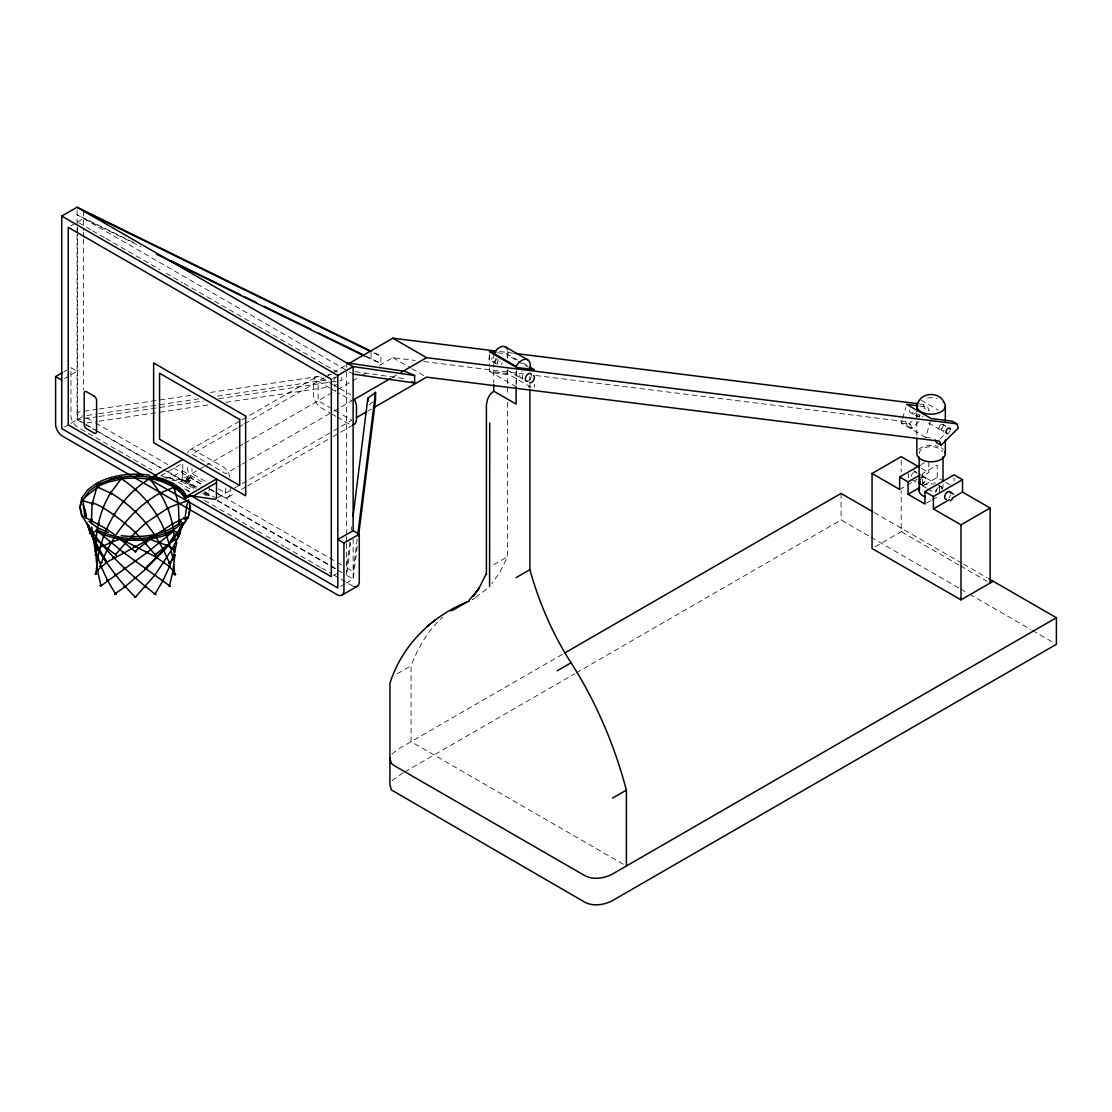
<?xml version="1.0" encoding="UTF-8"?>
<svg xmlns="http://www.w3.org/2000/svg" width="1112" height="1112" viewBox="0 0 1112 1112"><rect width="100%" height="100%" fill="white"/><g stroke="black" fill="none" stroke-linecap="round" stroke-linejoin="round"><path stroke-width="0.75" stroke-dasharray="5 3.75" d="M909.352 410.133L909.963 412.26L917.483 416.597M349.849 542.169L346.638 567.857L353.13 571.61L357.23 538.875M351.35 530.174L351.781 526.754M357.23 546.381L353.13 579.116L346.638 575.363L350.711 542.823M930.299 437.933L925.726 437.363L930.758 420.141M925.726 437.363L901.179 423.199L902.096 420.058M902.555 418.501L905.766 407.534M908.49 473.545L908.657 477.868M623.401 864.288L411.065 741.69L411.065 665.796C418.015 647.601 428.05 630.115 442.771 617.104M171.762 480.036L181.784 481.482L182.604 470.765L170.483 477.771L165.799 477.09M507.545 402.363L507.545 556.751L499.733 572.513L491.838 583.508M489.711 354.547L488.932 359.245L495.73 363.457A4.337 2.502 -60 0 0 500.039 361.414M921.334 478.41L922.71 477.104A4.392 2.836 -53 0 1 925.045 477.354L925.615 477.993A4.031 3.044 -35.7 0 1 925.712 480.69L921.473 484.846M392.022 754.075L397.262 749.655L562.922 654.023M392.022 780.638L403.281 772.743M937.805 487.918L935.706 490.545A4.031 3.044 -35.7 0 0 935.484 492.421M918.859 421.476L911.951 428.412L907.35 425.743L911.965 421.128M916.566 416.513L918.873 414.206M939.932 439.115L944.547 434.5M486.597 589.193L472.169 599.771M938.667 487.278L939.571 486.834A4.392 2.182 -66.1 0 1 941.364 486.778L941.628 487.237A4.031 1.265 -76.6 0 1 941.767 488.849M336.658 376.843L334.086 378.803L334.086 386.295L339.229 382.389M369.114 404.796L375.522 399.931M186.19 478.577L188.776 477.006L190.708 480.231L189.652 480.912L188.123 481.802L186.635 480.523L186.19 478.577L188.776 477.006M188.123 481.802L190.708 480.231M921.904 477.59L922.71 477.104A4.337 2.502 -60 0 1 925.448 478.938A4.337 2.502 -60 0 1 922.863 484.026L922.07 484.512A4.337 2.502 -60 0 1 921.292 484.749M70.862 225.805L74.81 223.526M77.437 222.011L83.567 218.466L141.071 246.642M63.968 371.769L66.748 370.157M64.524 378.525L70.098 375.314M71.488 374.508L77.076 371.283L70.932 367.738L70.932 416.194A9.758 5.629 60 0 0 77.076 426.813L152.094 470.126M64.524 426.98L70.098 423.755M70.862 423.325L82.344 416.694M189.61 450.068L240.692 420.586M242.194 419.724L315.794 377.218M237.037 428.134L191.973 454.155L225.708 473.629L240.734 464.955M238.538 427.272L243.041 424.659M244.543 423.797L324.12 377.858M325.621 376.996L331.598 373.535M333.086 372.673L345.04 365.778M160.892 475.839L182.771 463.204L182.771 478.938L197.436 487.417M332.613 378.455L335.24 376.926M203.982 466.692L181.228 479.828L166.147 477.646M205.484 465.831L237.037 447.608M238.538 446.746L243.041 444.147M244.543 443.285L336.074 390.437M337.561 389.575L351.017 381.805M352.504 380.943L359.968 376.634M361.469 375.773L368.934 371.464M379.387 365.417L392.842 357.661L415.207 360.455M187.247 477.896L188.734 479.161L190.263 478.271M186.635 480.523L188.164 479.647L189.652 480.912M242.235 464.093L332.363 412.052M333.864 411.19L351.892 400.779L337.214 392.314M392.216 377.496L396.706 374.911M217.827 497.662L233.228 488.78M234.729 487.904L240.734 484.443M242.235 483.567L332.363 431.539M333.864 430.664L351.892 420.267L340.147 413.483M368.322 410.773L371.311 409.049M228.071 497.189L235.577 492.852M241.582 489.391L246.086 486.778M247.601 485.916L331.71 437.35M333.211 436.488L339.229 433.013M340.731 432.151L354.241 424.339M333.934 575.196L336.561 573.681M340.592 586.358L344.762 583.939M346.166 583.147L353.13 579.116L353.13 539.195M493.742 564.729L507.545 556.751M397.262 673.761L411.065 665.796M921.5 464.399L924.419 462.717M404.782 771.881L574.779 673.733M576.294 672.857L841.075 519.985L869.487 536.387M899.65 489.419L917.136 479.328M918.582 478.48L928.784 472.6L928.784 461.744M937.221 477.465L937.221 465.066L922.654 473.476L922.654 485.874L937.221 477.465L944.255 481.524M926.407 503.18L930.772 500.664M932.231 499.816L936.61 497.3M874.963 546.826L904.264 529.91M472.141 599.688L474.935 598.173M97.564 409.188L77.076 412.232L82.274 415.235M99.274 408.938L193.21 394.996M210.293 392.453L321.298 375.981M328.137 374.966L331.543 374.452M87 415.471L97.3 413.942M99.01 413.692L198.534 398.916M217.41 396.122L327.22 379.817M77.076 234.854L77.076 419.738L97.564 416.694M99.274 416.444L203.454 400.973M218.828 398.694L341.801 380.443L341.801 377.441M87 422.977L97.3 421.448M99.01 421.198L210.543 404.643M225.986 402.349L328.93 387.059M901.179 423.199L910.353 424.339L911.951 428.412M499.566 351.503L513.341 353.227M919.61 403.934L923.057 404.351L927.658 407.02L929.243 411.079L924.642 408.424L923.057 404.351M497.453 352.782L507.197 354.005L517.191 359.774M919.582 406.005L927.658 407.02M423.825 361.525L523.655 373.993M535.692 375.495L905.752 421.684L910.353 424.339M489.322 368.002L489.322 371.241L507.197 373.479L531.48 387.49M493.742 372.881L507.545 374.605M355.187 371.589L404.81 378.775M373.868 353.004L380.874 356.035L380.874 363.527L364.847 356.243M374.647 352.977L380.874 356.035M133.162 242.194L77.076 214.727L346.638 370.352M365.292 355.896L380.874 363.527M921 400.111L938.278 410.092M942.601 424.172L945.019 425.562M928.325 422.866L944.31 432.095M921.528 468.402L928.784 472.6M945.659 482.33L952.678 486.389M913.425 470.654L916.33 472.336M919.151 473.948L935.428 483.359M936.916 484.207L941.642 486.945M911.576 479.536L917.192 482.789M921.931 485.527L926.268 488.029M927.714 488.863L934.942 493.047M874.171 512.535L962.075 563.284M963.562 564.145L987.275 577.837M959.017 565.063L901.193 531.675L901.193 490.767M960.49 565.911L987.178 581.326M870.974 537.263L959.197 588.192M960.698 589.054L968.177 593.377M969.664 594.239L1030.977 629.628M1032.478 630.49L1053.411 642.583M522.904 363.068L528.617 366.362M507.753 350.85A11.857 6.853 -60 0 1 507.545 355.117L516.496 360.288M517.983 361.15L528.408 367.168M507.058 370.004L522.848 379.122A4.337 2.502 -60 0 1 523.919 373.02M489.322 371.241L516.441 386.906L516.441 370.671M392.842 357.661L410.439 367.822M411.913 368.67L426.577 377.149M349.237 371.853L351.837 373.354M78.938 222.886L90.962 229.823M92.463 230.698L104.486 237.634M106.001 238.51L127.046 250.659M128.547 251.52L160.114 269.743M166.119 273.218L182.66 282.768M184.161 283.63L220.245 304.466M221.747 305.327L256.316 325.288M257.817 326.163L337.492 372.159M332.835 384.474L321.215 377.76A10.842 6.255 60 0 0 313.542 382.194L313.542 394.579A10.842 6.255 60 0 0 321.215 407.868L329.93 412.899M334.295 385.308L338.646 387.824M340.105 388.672L348.82 393.704A10.842 6.255 60 0 1 350.808 395.149M329.889 388.074L318.143 381.305L318.143 400.779L332.822 409.258M331.348 388.922L335.755 391.466M334.281 410.106L338.687 412.635M331.39 413.733L335.741 416.249M337.2 417.097L348.82 423.811A10.842 6.255 60 0 0 350.808 424.645M205.178 481.26L191.973 473.629L191.973 468.764M218.383 488.877L225.708 493.116L225.708 488.237M182.604 470.765L204.65 483.498M86.569 417.723L94.089 422.06M95.59 422.921L167.745 464.58M173.764 468.055L200.827 483.678M209.834 488.891L214.352 491.49M215.853 492.352L336.116 561.782M337.617 562.658L342.121 565.257M200.855 484.067L195.031 480.718A10.842 6.255 60 0 1 187.372 467.429L187.372 464.329M209.57 489.099L216.826 493.297M218.286 494.131L222.65 496.647A10.842 6.255 60 0 0 230.309 492.227L230.309 486.027M204.775 491.643L215.047 497.578M182.604 479.508L197.297 488.001M204.65 492.241L209.07 494.798L209.07 486.041M84.943 423.853L77.437 419.53L77.437 234.145M86.444 424.728L96.952 430.789M98.454 431.664L161.518 468.069M167.523 471.53L196.046 488.001M205.067 493.214L209.57 495.813M217.076 500.15L329.472 565.035M330.848 565.827L336.366 569.01M77.076 419.738L83.567 423.477M85.068 424.353L94.089 429.566M95.59 430.427L161.74 468.611M163.242 469.486L195.907 488.293M203.83 492.922L209.834 496.383M217.354 500.72L336.116 569.288M337.617 570.164L342.121 572.763M181.784 481.482L195.017 489.127M202.37 493.367L206.776 495.91M170.483 477.771L192.529 490.503M164.228 476.867L167.175 478.563M184.814 488.752L190.694 492.143M161.087 475.324L164.089 477.062M186.594 490.044L189.596 491.782M204.594 500.442L264.614 535.094M266.115 535.956L284.116 546.353M285.617 547.215L320.131 567.148M321.632 568.01L332.127 574.07M333.628 574.946L339.633 578.407M341.134 579.269L353.13 586.205M528.325 386.601L529.896 387.504L529.896 384.265M905.752 421.684L907.35 425.743M188.734 479.161L189.179 481.121M187.72 477.687L188.164 479.647M954.096 477.91L954.096 481.01M943.018 483.984L943.018 487.362M939.515 486.875L939.515 493.895M916.83 412.733L916.83 436.543M901.193 460.076L901.193 472.002M841.075 493.422L841.075 519.985M534.33 384.279L534.33 387.518M529.896 376.148L529.896 382.639M516.093 371.464L516.093 385.197M507.545 355.117L507.545 358.37M507.545 369.74L507.545 395.427M507.197 354.005L507.197 357.244M507.197 370.226L507.197 373.479M493.742 353.407L493.742 382.862M489.322 355.02L489.322 366.376M371.06 353.296L371.06 359.301M346.638 362.846L346.638 367.349M346.638 372.089L346.638 534.942M346.638 536.679L346.638 541.878M346.638 543.601L346.638 575.363M83.567 210.974L83.567 230.601M83.567 232.338L83.567 237.537M83.567 239.261L83.567 389.992M77.437 227.209L77.437 232.408M77.076 210.224L77.076 226.222M77.076 227.946L77.076 233.645M922.904 416.249A3.016 1.96 -53 0 1 922.404 416.875M920.041 415.513A3.002 1.737 -60 0 1 917.289 416.458A3.002 1.737 -60 0 1 917.483 413.122M915.44 412.844A3.002 1.737 -60 0 1 912.882 413.942A3.002 1.737 -60 0 1 912.535 411.176M918.734 449.443A14.261 8.229 0 0 1 938.208 446.426M941.169 447.733A14.261 8.229 0 0 1 943.435 449.443M944.06 430.219A3.002 1.737 -60 0 1 941.419 429.802A3.002 1.737 -60 0 1 943.323 425.827A3.002 1.737 -60 0 1 945.645 426.938M950.551 495.035A4.337 2.502 -60 0 1 948.939 497.926M949.954 430.983A3.002 1.737 -60 0 1 949.175 432.332M531.286 376.898A4.337 2.502 -60 0 1 529.687 379.817M495.73 363.457A4.337 2.502 -60 0 1 496.119 358.245M942.309 489.155A4.337 2.502 -60 0 0 939.571 486.847L938.778 487.334A4.337 2.502 -60 0 0 936.207 491.935M522.543 377.802A4.337 2.502 -60 0 1 519.79 376.468A4.337 2.502 -60 0 1 521.528 371.644M927.394 397.985A14.261 8.229 0 0 1 937.11 398.471M922.654 485.874A11.926 6.88 0 0 1 934.177 484.095M939.515 485.874A11.926 6.88 0 0 1 942.601 488.96M919.151 453.557A11.926 6.88 0 0 1 929.521 446.732A11.926 6.88 0 0 1 942.601 451.778M919.36 417.222A3.002 1.501 -66.1 0 1 919.832 414.484M497.175 358.453A4.337 2.502 -60 0 1 492.908 361.775A4.337 2.502 -60 0 1 492.157 357.272M914.272 472.225A4.337 2.502 -60 0 1 916.983 473.629M911.089 476.325A4.337 2.502 -60 0 1 913.466 472.711M502.429 362.79A4.337 2.502 -60 0 1 500.998 364.402M497.689 364.305A4.337 2.502 -60 0 1 498.51 359.621M230.045 477.382A10.842 6.255 60 0 0 222.65 466.553L195.031 450.61A10.842 6.255 60 0 0 187.636 452.89M941.308 424.437L940.724 424.812A3.002 1.946 -53 0 0 938.931 427.981A3.002 1.946 -53 0 0 940.724 429.566L941.308 429.343A3.016 1.501 -66.1 0 0 943.157 425.493A3.016 1.501 -66.1 0 0 941.308 424.423M187.344 478.327L186.524 478.855L188.025 481.371L188.498 479.314L187.344 478.327"/><path stroke-width="1.5" d="M90.419 532.94L91.254 532.954A1.487 1.168 -24.4 0 1 91.573 533.426L98.787 548.411L97.369 548.605L98.509 547.868L106.557 561.63L105.376 561.921L106.043 562.63L149.356 539.223M135.247 561.421C135.011 560.337 134.955 560.643 134.969 561.477M135.692 510.992L135.678 512.549L136.289 511.186M135.747 488.752L135.733 489.808M150.217 476.492L151.746 477.521L151.746 479.147L150.217 476.492C163.325 480.259 178.712 484.498 185.801 497.356M151.774 479.077C149.397 479.536 150.996 475.686 150.217 478.202L161.838 481.552L161.838 479.786L150.996 477.618L150.217 476.645M172.86 486.389L181.312 492.741L185.495 498.621L181.312 492.741L172.86 486.444L172.86 484.665M181.312 492.797L181.312 491.031M183.397 493.937L185.495 496.869L185.495 498.565L185.94 497.62M134.913 546.423C134.621 545.964 135.9 547.021 133.857 546.27M164.868 529.048L163.895 529.368L164.771 528.742M145.074 568.315L145.978 568.816L144.713 568.218L145.769 568.705L167.676 546.284L178.726 531.828L178.712 532.537L173.667 531.119L147.187 552.483L101.15 585.76C92.324 555.18 93.742 520.694 110.505 493.005L110.727 492.088L111.228 494.048L110.574 492.56L111.575 493.186M106.266 528.77C108.879 528.631 104.709 528.645 107.252 528.978M187.316 501.29L187.358 501.456M173.013 548.814C170.344 547.326 172.582 550.815 172.944 548.341M156.528 515.078C156.82 514.119 158.432 515.064 157.028 515.412M166.981 545.45A1.487 0.848 60.5 0 1 167.217 545.061L168.218 545.339L167.537 546.437M97.703 523.641C99.176 524.1 97.828 523.738 99.135 523.446M173.347 559.544L172.36 559.155L173.013 558.502M98.787 548.411C96.994 547.924 98.62 548.647 98.037 547.952M95.854 555.18L91.643 527.046M177.976 503.917C179.88 503.458 176.808 503.43 178.935 503.625M187.525 516.871L188.123 517.539L177.586 532.856L178.782 532.481L177.878 531.689L177.475 532.843M90.85 533.273L94.256 541.822M92.199 531.369C91.796 532.495 92.727 531.828 91.615 531.578M92.171 502.846C93.992 506.502 92.199 500.595 92.226 503.861C94.645 504.097 91.754 501.151 91.976 503.792M91.601 533.663L90.475 533.941L91.49 534.066M92.991 503.249L91.99 503.805M172.165 524.405C172.777 522.098 172.833 525.267 172.443 523.516M92.338 536.457C93.477 535.15 91.365 536.79 93.088 535.748M97.258 531.022L96.313 531.383L96.216 530.285M148.508 539.348L149.578 538.792M124.808 523.46C125.239 522.598 124.78 522.432 125.739 523.252M186.204 501.303C179.838 503.388 163.742 508.921 168.718 508.657M145.366 567.648L145.936 568.427C161.171 553.651 175.821 537.93 186.302 519.332M145.491 567.94L146.603 568.427M146.659 551.941C147.34 552.733 147.145 552.497 146.033 552.664M146.617 568.399L145.7 567.759M489.586 586.58L489.725 422.949M123.571 500.873L123.349 501.582M125.114 586.552L124.335 586.761L124.488 585.899M146.172 543.17L145.283 543.518L145.575 542.475M150.398 479.439L149.077 479.175M122.223 539.25C120.207 538.764 120.888 540.279 121.347 538.764M123.293 552.483C123.057 552.094 122.584 552.344 123.529 552.706M106.766 561.866C105.696 561.449 106.724 562.7 106.391 561.741M149.244 538.792L148.382 539.459C130.743 541.752 112.27 539.598 96.424 531.175M101.317 542.99C103.263 545.075 98.843 542.851 102.082 543.782M124.794 586.997L125.183 586.01M146.172 542.684L145.338 543.212M187.316 500.567L187.386 501.998M90.545 532.954C92.477 537.443 87.334 526.351 88.015 524.739M114.453 557.557L113.424 558.015L113.938 556.987M182.34 524.669C178.406 527.574 178.587 535.08 177.864 531.828C179.352 530.869 177.559 535.831 177.503 539.306M179.24 524.364L178.309 503.5L173.708 486.5M91.365 523.752L92.143 503.11L93.325 503.291M92.421 503.222C99.788 503.319 126.323 523.502 135.33 532.398L136.109 532.773M91.809 519.512L91.823 520.68M178.768 536.568C177.155 535.47 179.463 536.359 177.628 536.762M179.088 520.068C180.95 522.306 178.518 518.136 180.186 520.346C179.24 519.123 179.088 521.18 180.339 520.11M180.2 520.18L179.074 520.235M84.915 509.129C87.431 519.54 85.958 517.136 85.096 517.094C88.182 519.262 84.151 515.954 86.514 517.97M90.739 520.207L91.865 519.596M163.811 561.838C164.618 563.298 164.034 560.948 164.159 562.686C162.477 560.921 166.411 563.311 163.367 562.269M114.731 514.314L113.966 513.827L113.994 514.731M96.744 486.736L108.406 482.038L122.695 478.688M95.479 538.75L96.299 539.918L96.063 538.639M156.695 558.099C157.807 557.112 157.251 556.959 156.25 558.154C155.569 557.265 158.085 557.863 156.125 557.918M97.62 558.933L95.854 574.362C94.159 570.15 110.491 561.741 105.696 561.616M97.036 530.855L123.46 552.483L169.51 585.76L173.041 570.609L174.792 555.18M124.21 586.775C125.906 585.371 125.503 588.012 124.864 586.093M91.879 520.041L90.836 519.082L90.6 520.152M97.008 487.403L98.204 486.43L97.55 486.194M353.06 516.468L367.836 398.277L375.522 392.425L375.522 399.931L358.523 536.04M357.869 533.704L375.522 392.425M166.786 545.992C167.912 548.466 172.999 533.732 178.671 531.828M102.749 507.948C103.027 509.31 103.388 506.307 103.096 508.629M95.701 538.75L95.646 539.695L96.661 539.681M99.176 523.71C97.161 525.086 98.412 521.834 98.885 523.905M101.609 585.343L100.233 585.663L101.011 585.524M185.162 518.637L184.342 518.178L185.148 517.358M168.913 585.482L169.775 586.316L169.469 585.246M178.365 532.856L177.406 532.565L178.518 531.786M184.648 518.748L185.204 517.33M185.287 515.843L187.289 503.458M135.08 489.725L135.747 488.571L135.984 489.419M146.645 501.637L147.66 500.553L147.535 502.124M150.412 478.674L149.703 479.8M180.213 533.802C178.129 534.733 181.242 533.121 178.893 533.857M157.376 557.793L121.291 539.223C116.357 539.028 99.357 548.828 102.902 544.755A1.487 0.862 -59.7 0 1 103.138 545.144L102.179 545.394L103.444 545.394M159.558 542.086L159.767 543.323L160.573 542.281M97.189 531.036L96.508 531.48L97.647 530.966M185.231 518.484C183.508 518.901 185.343 515.815 184.231 518.734M145.811 586.594C145.185 586.052 145.019 587.372 145.63 586.538M151.746 479.077L151.746 478.327M114.049 557.598L112.84 557.112M167.217 545.38L168.218 545.603L166.703 546.075M90.336 533.204L90.753 533.955M113.994 557.71L113.257 557.598L113.883 556.848M124.641 568.677L124.975 567.885M134.816 546.256C134.774 546.451 135.789 547.187 135.066 546.034M97.884 548.216L98.495 548.73M110.769 492.394L110.449 493.561L111.283 492.908M110.408 543.017C110.686 541.419 108.879 543.226 110.755 542.156M156.736 514.967L157.098 514.272M175.043 550.176L176.794 542.406M81.885 497.981L79.994 506.447L81.871 514.703M81.885 499.747L79.994 508.212L81.871 516.468M82.886 501.512C84.22 498.315 83.317 503.361 82.969 500.108M188.567 514.703L190.444 506.238M188.567 516.468L190.458 508.212M98.009 557.251C103.624 525.545 121.903 496.022 149.356 478.744L150.162 479.147M109.991 543.003L111.172 542.531M175.14 539.139L174.097 539.918L175.293 539.945M178.406 532.787L177.461 532.203M165.827 546.895C163.534 551.218 155.041 556.069 156.542 558.252M120.138 538.764L120.902 539.723L121.041 538.778M187.33 517.997L188.192 517.386L186.746 517.789M95.118 574.042L96.605 574.195L95.243 574M97.286 486.305L97.508 486.973L97.258 486.069M174.403 487.654C173.486 486.166 172.833 488.641 174.014 487.556M115.592 535.442C127.074 518.206 142.044 503.236 160.142 493.005L160.698 492.352L160.295 494.131M130.841 537.11L145.867 522.918L167.745 508.198C169.524 506.168 166.063 510.297 168.079 508.948M158.891 543.045L160.503 542.795L159.739 542.267M149.105 539.751L148.271 538.903L148.98 539.848M103.082 545.811L101.845 545.353M172.666 548.16L179.616 533.76L182.479 525.239M184.314 518.053L185.148 517.733M174.028 487.431L173.097 486.722M98.398 558.516L97.008 558.71M96.535 551.747L95.757 551.371M155.541 594.489L154.304 594.1L155.791 594.211L154.971 594.058L162.936 580.714L169.51 566.578L174.695 551.733L173.263 549.703M116.009 574.501L114.605 575.14L115.426 574.348M173.958 551.705L175.209 551.955M170.261 563.256L169.719 562.519M125.114 543.212L125.809 542.406M82.802 516.135L83.094 517.608M95.562 538.833L96.216 539.348M186.872 496.508L183.049 490.448L175.529 484.79M146.714 501.707L148.396 501.47M122.932 501.47L124.071 501.164M105.501 562.185C110.185 565.299 93.547 545.811 94.728 542.781M120.958 478.716L135.219 477.882L150.023 479.133L149.147 478.924M486.389 573.639L479.592 586.997L473.309 596.101L479.286 587.97L476.548 591.709M101.15 562.964L107.725 548.828L114.717 536.929M111.2 542.642L109.379 542.03M178.198 532.745L177.503 532.287L178.101 532.954M150.134 539.056L148.633 538.847M135.191 511.715L135.692 510.811L135.9 511.84M174.056 487.042L173.444 487.278M111.103 493.255L111.603 492.685M113.591 514.453L114.369 515.607M146.965 552.706L147.757 552.261L146.867 552.038M125.253 568.246C124.488 569.469 122.64 567.189 124.447 568.413M178.309 532.148L179.616 533.76L177.767 536.012M121.917 478.368L122.515 479.091M135.747 578.323L134.302 577.601L135.122 577.962M187.316 516.788L188.081 517.525M188.15 517.4L188.136 517.01M135.136 578.323L135.567 577.698M155.054 594.1C127.338 572.36 100.566 547.98 82.955 517.094L82.747 516.163M97.342 549.773L95.966 551.733L101.15 566.578L107.725 580.714L115.592 594.1L114.744 594.253L115.064 593.363L115.94 594.545L115.245 593.641L124.016 587.483M98.051 548.8L102.902 545.631M81.954 497.787L87.584 489.975L96.466 483.331C112.604 474.713 131.452 472.767 149.411 475.144M83.734 498.788L89.057 491.365L97.439 485.124M82.886 500.608L83.372 500.706M918.456 401.543C923.599 392.147 938.57 392.147 943.713 401.543M83.191 500.9L92.338 503.5L96.98 486.847L110.505 493.005L121.291 478.744C140.946 491.448 156.681 510.13 165.215 531.953M145.811 523.099L146.2 522.723M121.764 479.467L121.708 478.41M952.623 498.774L950.399 500.817M115.648 554.012L116.093 555.069L115.94 553.943M167.801 545.311L168.093 545.964M166.828 546.089L168.107 545.728M91.045 533.746L91.087 533.704C101.331 557.585 117.01 578.824 135.33 597.144L155.054 574.918L172.457 548.577L167.745 545.631L150.801 539.681M91.823 532.384L92.838 531.87L91.907 532.259M476.075 592.321L469.111 600.049M172.151 559.948L169.51 562.964L163.659 550.398M124.975 522.529L125.295 523.099M135.08 511.186L135.789 511.715M155.749 557.89L156.778 557.626C162.199 561.574 172.707 568.705 168.885 566.397M128.589 539.459L115.592 554.624L107.725 548.828M135.108 489.739L135.845 489.28M124.113 501.456L124.433 501.039M161.337 493.45C158.516 492.672 161.574 493.95 160.614 492.63M935.414 439.865L936.485 442.576L941.086 445.231L958.377 427.911L956.793 423.839L952.192 421.184L931.217 418.571L906.683 404.407L917.97 405.81M145.658 567.898L156.083 557.96M145.88 567.815L146.297 568.621L125.225 586.538M146.006 568.468L146.297 568.065M145.088 568.663L146.006 568.802M135.539 532.106L135.191 532.759M469.292 601.092C432.332 615.297 401.974 645.252 389.923 683.255L389.923 784.502L391.313 789.895L585.287 902.485C593.933 906.641 604.358 904.876 612.587 900.539L1056.4 644.307L1056.4 617.744L988.763 578.699M115.092 574.543L114.605 575.14L115.509 574.376M493.742 384.516L493.742 391.174L490.183 394.301L487.681 398.902L486.403 404.643L486.403 574.265M98.148 486.514L97.022 487.042M172.443 531.272L173.486 531.87L174.042 530.716M172.902 531.786L174.167 530.813M158.877 543.045L159.252 542.392L159.989 543.254M173.389 540.613L155.054 554.624L142.058 539.459M149.772 478.813L149.508 478.758C161.49 492.936 170.483 510.019 173.124 528.534M149.036 540.168L135.275 551.107L135.678 552.108L117.997 537.332M426.549 626.793L430.233 623.915M431.803 622.664L435.501 619.759M155.638 557.585L156.959 558.085L156.236 557.32M95.451 539.014L96.494 538.945M181.478 521.347C165.257 535.65 142.072 538.236 121.361 535.65M174.153 529.326L182.896 522.737M98.593 548.272L97.397 548.48L98.662 548.369M106.947 529.437L106.266 528.937M156.361 534.524L172.193 523.988M134.983 560.504L135.594 560.573M134.357 561.129L135.094 560.768M92.226 532.231L96.98 531.119M450.68 610.877L454.808 608.139M177.948 503.527L179.004 503.222M98.412 548.925L97.731 548.55M147.701 500.873L147.701 501.873M102.332 545.589L102.79 544.936M173.208 523.78L172.11 523.933M105.445 562.13L106.321 562.477M160.239 493.033L160.934 492.658M119.818 538.736L121.055 538.945M91.893 519.763L90.586 519.526M95.576 538.945L96.674 539.223M142.753 475.366L61.73 428.593L61.73 216.075L77.076 207.221L371.519 351.448M130.743 475.519L61.73 435.668A9.758 5.629 60 0 1 55.6 425.048L55.6 376.593L62.578 372.576M182.771 459.464L153.275 476.492L162.839 478.785L174.278 483.845M348.028 364.055L392.842 338.187L496.133 351.072M61.73 216.075L337.798 375.453L353.13 366.599L414.609 375.508L414.609 383.001L353.13 374.105M185.495 497.008L216.506 478.938L216.506 498.426L214.977 499.316L190.43 495.771L187.011 497.745M353.38 399.917L390.729 378.358M401.182 372.325L426.577 357.661L956.793 423.839M193.168 496.16L216.506 482.691M356.368 417.681L366.821 411.635M374.299 407.326L426.577 377.149L939.487 441.158L941.086 445.231M359.273 534.205L353.13 530.674L337.798 539.528L343.928 543.059L359.273 534.205L359.273 582.66A9.758 5.629 60 0 1 353.908 586.497M341.954 595.156L357.286 586.302M452.598 610.349L466.401 602.37M516.093 577.628L529.896 569.664L529.896 389.242M993.211 581.27L961.004 599.855L872.058 548.508L872.058 473.49L901.193 456.671L918.623 466.72M564.423 653.147L841.075 493.422L872.67 511.673M557.237 670.758L571.04 662.78C596.143 701.922 614.491 745.221 626.39 790.118L626.39 866.012M872.058 473.49L899.65 489.419L899.65 477.02L920.041 465.247M899.65 477.02L908.073 481.885L919.735 475.158M908.073 481.885L908.073 494.284L919.735 487.556M908.073 494.284L924.948 504.028L924.948 491.629L954.096 474.81L962.533 479.675L962.533 492.074L990.139 508.017L990.139 583.035M924.948 491.629L933.385 496.508L962.533 479.675M933.385 496.508L933.385 508.893L949.412 499.649M952.331 497.967L962.533 492.074M933.385 508.893L961.004 524.85L990.139 508.017M612.587 798.082L626.39 790.118M1056.4 617.744L612.587 873.976C604.358 878.313 593.933 880.078 585.287 875.922L393.884 765.417L391.313 763.332L389.923 757.939M173.111 486.861L174 486.667M172.457 523.822L185.078 517.789M98.134 523.196L99.051 523.738M169.524 562.519L169.024 563.423L170.192 562.825M173.027 531.619L162.658 536.22L149.328 539.334M147.868 539.084L148.327 539.389M134.913 545.978L134.538 546.687M164.91 528.825L163.978 529.229M124.502 501.665L123.849 502.012M110.185 493.436L110.936 493.325M174.097 486.806L173.806 487.348M159.725 493.394L173.778 487.209M96.466 485.096L100.719 483.22M97.3 485.179C113.09 476.742 131.536 474.852 149.105 477.173M174.014 529.409C150.162 541.697 120.277 541.697 96.424 529.409M174.153 539.64L175.196 539.542M184.439 517.692L185.092 518.039M100.706 584.94L100.219 585.635L101.192 585.482M162.977 548.383L162.922 549.495M152.024 478.368L150.273 477.284L151.691 477.743M172.388 559.183L173.778 558.919M82.677 501.081C82.594 496.772 105.195 483.247 97.272 487.195M95.882 551.441L95.159 551.177M169.872 563.575L169.024 563.423M109.462 479.675L121.041 476.909M149.091 537.43L155.555 535.887M90.461 533.579L86.75 522.626M110.477 492.894L110.533 492.88C127.977 503.041 142.836 517.275 154.04 534.052M115.579 554.082L116.357 554.916L115.926 554.318M178.768 536.387L178.142 536.345M96.16 554.93L95.132 554.777L96.535 554.846M136.22 489.099L135.567 489.558M92.977 535.859L91.879 536.151M529.646 382.959C532.801 383.112 535.803 378.163 533.704 375.425M177.781 536.137L178.74 536.262M136.804 475.95L139.959 476.186M132.147 538.25L135.219 538.486M146.047 522.376L146.492 523.557L146.27 522.515M124.516 568.385L124.655 567.69M515.064 353.435L917.886 403.712M495.827 352.573L489.322 351.767L516.441 367.433L534.33 369.657L530.049 367.182M155.013 574.404L155.124 574.834M346.638 362.846L404.81 371.283L414.609 375.508M172.916 570.623L173.083 570.748M172.888 570.72L174.792 574.362M97.369 486.5L98.176 486.792L97.258 486.75M151.649 478.813L150.259 477.965M121.514 538.806L122.223 539.223M175.098 554.749L175.376 555.583L174.111 555.569M151.76 477.91L150.426 477.312M150.217 477.451L152.177 477.868L150.273 476.812M87.306 518.498L106.516 529.006M411.801 381.805L414.609 383.001M161.838 481.496L172.86 486.444M97.342 527.644L108.434 532.565M160.503 493.005L161.323 493.436M155.485 594.475L154.985 594.197M83.567 210.974L371.06 351.795M170.553 260.514L240.651 294.847M243.778 296.376L256.233 302.478M264.03 306.3L310.762 329.194M318.56 333.002L363.735 355.131M156.611 254.245L364.847 356.243M107.461 548.397L108.601 549.008L108.281 548.188M150.217 477.298L151.023 477.757M950.065 491.81L953.471 494.103M505.279 346.819L527.63 359.718M493.742 391.174L516.093 404.073L516.093 386.906M392.842 338.187L426.577 357.661M77.076 207.221L353.13 366.599L353.13 530.674M55.6 376.593L61.73 380.137M156.917 476.047L68.235 424.84L68.235 227.321L331.306 379.206L331.306 576.711L189.999 495.132M150.468 477.145L151.955 478.202M150.356 477.715L151.885 478.605M150.259 479.689L337.798 587.97L337.798 375.453M133.746 477.257L337.798 595.059A9.758 5.629 60 0 0 343.928 591.514L343.928 543.059M108.323 548.814L107.433 548.8M122.098 478.73L121.111 479.244M187.066 517.316L187.858 517.844M107.808 529.924L114.3 534.524M88.974 521.347L97.467 527.741M106.404 547.827L95.966 539.542L91.142 533.941M135.608 489.266L136.178 489.363M136.442 533.565L139.82 537.11M169.51 566.578L173.041 570.609M172.888 531.049L173.514 531.842M571.04 662.78C552.636 634.104 539.014 602.468 529.896 569.664M155.93 536.929L162.936 548.828M166.286 534.914L170.678 548.841M125.976 543.212L125.1 542.517M88.835 525.337L90.948 531.731M171.47 552.205L173.041 558.933M188.567 499.747L190.444 508.003M82.955 500.887L85.693 517.817M84.137 511.186L84.832 515.787M83.15 504.417L83.886 509.435M173.569 531.689L174.695 539.542M173.625 564.076L174.598 572.652M174.737 546.492L174.765 549.967M961.004 524.85L961.004 599.855M945.339 405.936L945.339 421.239M945.339 439.949L945.339 453.557M943.018 456.935L943.018 480.606M919.151 456.935L919.151 490.753M916.83 405.936L916.83 411.037M916.83 438.253L916.83 453.557A14.261 8.229 0 0 0 932.94 461.716A14.261 8.229 0 0 0 944.852 451.43M367.836 398.277L367.836 401.265M529.896 368.03A11.857 6.853 -60 0 0 526.184 359.273A11.857 6.853 -60 0 0 516.093 366.307L493.742 353.407A11.857 6.853 -60 0 1 507.28 349.112M943.435 401.807A14.261 8.229 0 0 1 931.091 414.164A14.261 8.229 0 0 1 918.734 401.807M950.162 428.996A3.002 1.737 -60 0 1 950.246 429.593M948.119 433.277A3.002 1.737 -60 0 1 946.27 430.65A3.002 1.737 -60 0 1 949.954 428.537M946.59 499.357A4.337 2.502 -60 0 1 945.756 493.784A4.337 2.502 -60 0 1 950.718 493.116M528.13 381.027A4.337 2.502 -60 0 1 525.337 379.109A4.337 2.502 -60 0 1 528.144 373.966A4.337 2.502 -60 0 1 531.425 374.994M925.114 496.716A11.926 6.88 0 0 1 919.568 488.96M919.999 484.415A4.337 2.502 -60 0 1 920.458 479.175M920.236 484.248A4.031 1.265 -76.6 0 1 920.194 481.579M352.657 424.84A10.842 6.255 60 0 0 356.493 419.377L356.493 406.978A10.842 6.255 60 0 0 354.241 399.43M134.844 596.727C133.44 597.478 136.859 597.408 134.872 596.671M135.247 551.705L136.081 551.191L135.247 551.705M174.07 574.32L175.529 574.57L174.125 574.195M106.724 580.367L107.961 580.45L106.724 580.367M154.568 594.044L155.485 593.891L154.568 594.044M154.721 554.554L155.833 554.846L154.721 554.554M162.269 580.575L163.464 581.076L162.338 580.436M154.86 555.055L155.805 554.304L154.86 555.055M154.429 574.793L155.471 575.335L154.429 574.793M169.038 543.796C170.386 544.685 170.164 543.42 169.038 543.796M134.913 597.366L135.733 596.671L134.913 597.366M100.219 566.119L101.581 566.522L100.302 565.994M96.786 570.15L98.231 570.359L96.786 570.15M100.706 562.505L102.082 562.853L100.803 562.505M170.066 585.996L168.76 585.69L170.15 585.982M114.55 594.253L115.69 593.586L114.55 594.253M106.766 580.784L107.933 580.172L106.766 580.784M100.302 566.508L101.498 566.05L100.302 566.508M96.814 570.414L98.162 570.206L96.814 570.414M174.125 574.529L175.501 574.39L174.125 574.529M245.655 416.069L153.623 362.943L153.623 442.645L245.655 495.771L245.655 416.069M239.719 419.502L159.558 373.215L159.558 439.212L239.719 485.499L239.719 419.502M93.978 396.025L86.764 391.855A3.822 2.21 60 0 0 84.178 392.592L84.178 425.02A4.267 2.46 60 0 0 85.304 427.481A5.949 3.433 60 0 0 87.167 429.065L93.575 432.763A5.949 3.433 60 0 0 95.437 433.332A4.267 2.46 60 0 0 96.577 432.179L96.577 399.75A3.822 2.21 60 0 0 93.978 396.025"/></g></svg>
